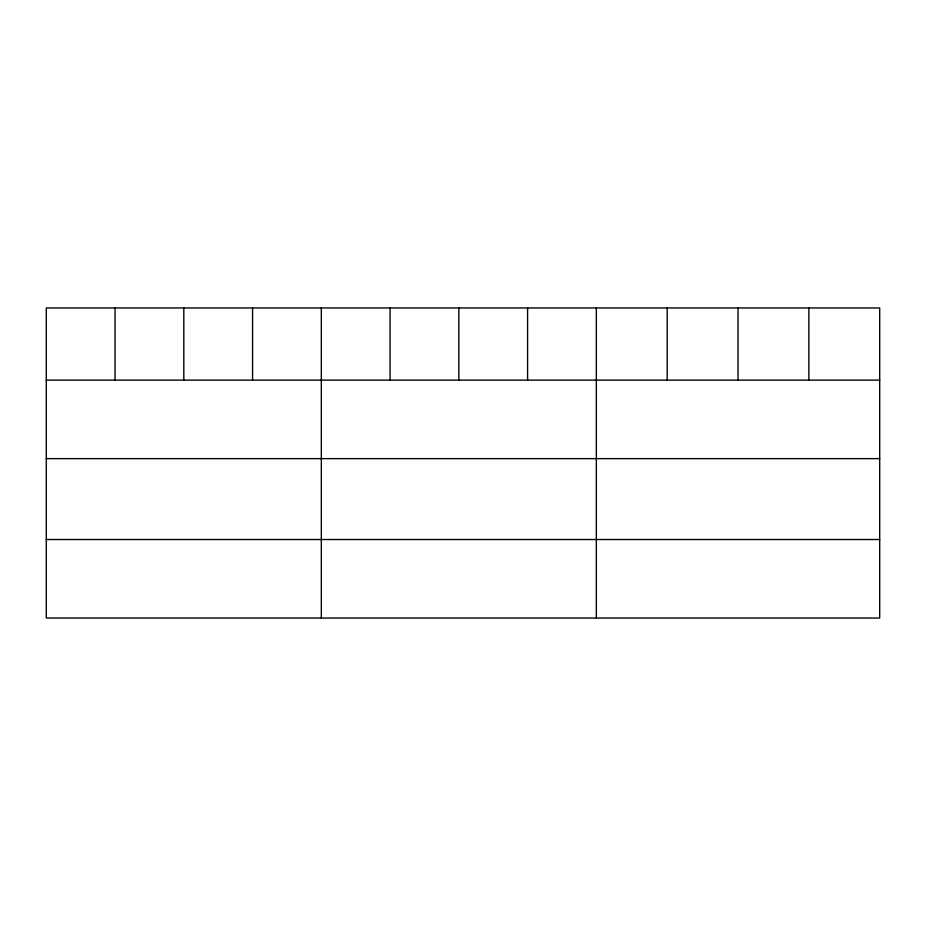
<?xml version="1.0" encoding="UTF-8"?>
<svg xmlns="http://www.w3.org/2000/svg" width="926" height="926" viewBox="0 0 926 926"><rect width="100%" height="100%" fill="white"/><g stroke="black" fill="none" stroke-linecap="round" stroke-linejoin="round"><path stroke-width="1.39" d="M879.7 458.636L879.7 307.964L46.3 307.964L46.3 618.036L879.7 618.036L879.7 458.636L46.3 458.636M46.3 380.123L879.7 380.123M46.3 539.522L879.7 539.522M808.861 307.964L808.861 380.123M738.022 307.964L738.022 380.123M667.183 307.964L667.183 380.123M596.344 307.964L596.344 618.036M527.588 307.964L527.588 380.123M458.833 307.964L458.833 380.123M390.077 307.964L390.077 380.123M321.322 307.964L321.322 618.036M252.566 307.964L252.566 380.123M183.811 307.964L183.811 380.123M115.056 307.964L115.056 380.123"/></g></svg>
